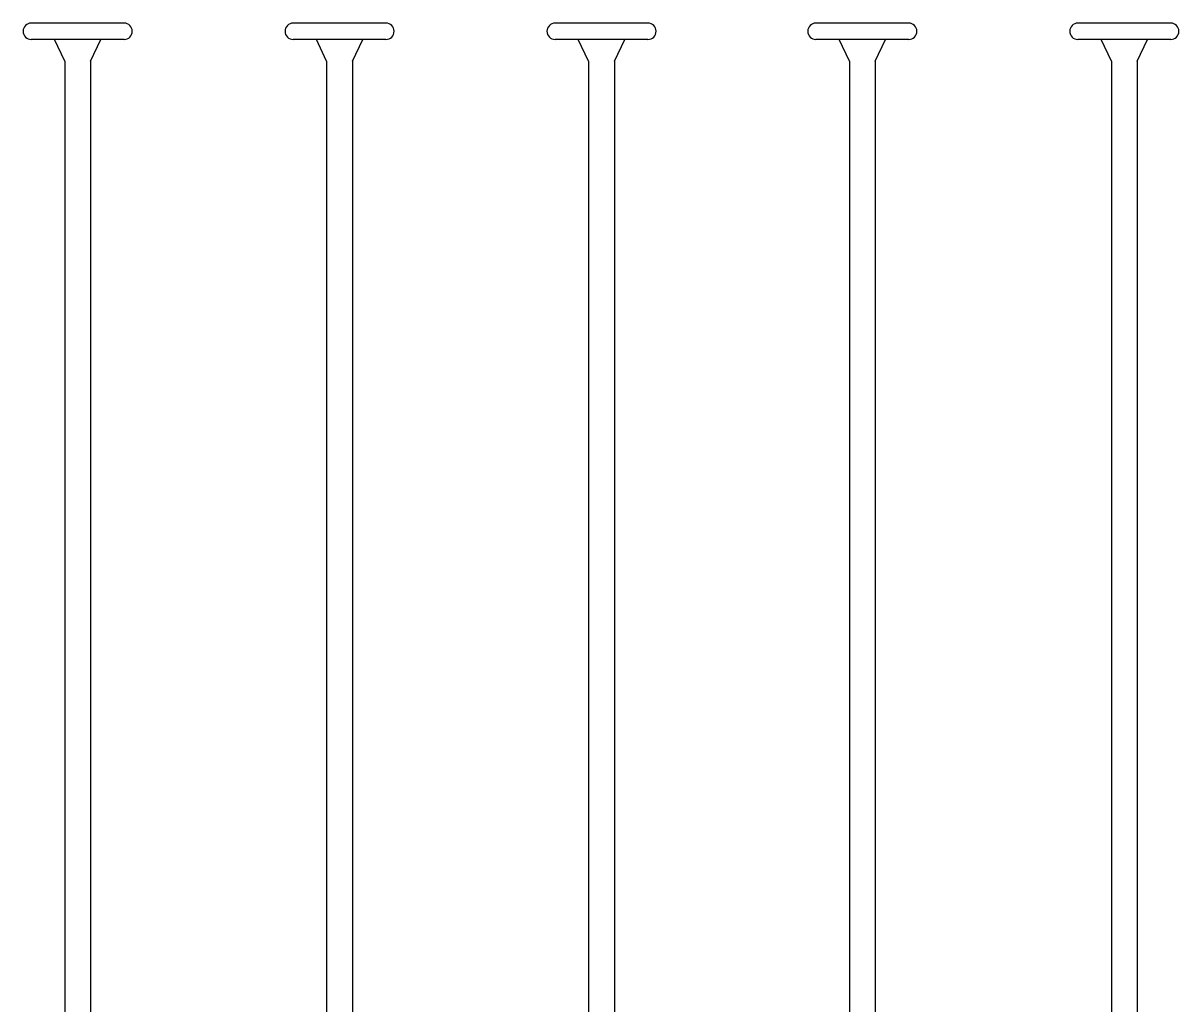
# Model space of a CAD drawing. Header units: inches. Extents: x -2661 to 42767, y -1222 to 9099.
# Drawn here: x 1277.65 to 1284.27, y 1306.91 to 1312.53 of the extents above; entities that cross this region are included whole.
import ezdxf

# ---------------------------------------------------------------- set-up
doc = ezdxf.new("R2010")
doc.units = ezdxf.units.IN
doc.header["$LTSCALE"] = 12
doc.header["$MEASUREMENT"] = 0
doc.layers.add('S-SIMPSON', color=2, linetype='CONTINUOUS')

# ---------------------------------------------------------------- blocks, each defined once
blk = doc.blocks.new('HLGM912')
at = {"layer": 'S-SIMPSON'}
for p, q in [((0.2656, 0.0937), (-0.2656, 0.0937)), ((0.2656, 0), (-0.2656, 0)), ((-0.0741, -0.125), (-0.1331, 0)), ((0.0741, -0.125), (0.1331, 0)), ((-0.0741, -0.125), (-0.0741, -7.4981)), ((0.0741, -0.125), (0.0741, -7.5332))]:
    blk.add_line(p, q, dxfattribs=at)
for centre, start, end in [((-0.2656, 0.0469), 90, 270), ((0.2656, 0.0469), 270, 90)]:
    blk.add_arc(centre, 0.0469, start, end, dxfattribs=at)
blk = doc.blocks.new('HLGM10')
at = {"layer": 'S-SIMPSON'}
for p, q in [((0.265, 0.0937), (-0.2662, 0.0937)), ((0.265, 0), (-0.2662, 0)), ((-0.0747, -0.125), (-0.1337, 0)), ((0.0735, -0.125), (0.1325, 0)), ((-0.0747, -0.125), (-0.0747, -7.9981)), ((0.0735, -0.125), (0.0735, -8.0332))]:
    blk.add_line(p, q, dxfattribs=at)
for centre, start, end in [((-0.2662, 0.0469), 90, 270), ((0.265, 0.0469), 270, 90)]:
    blk.add_arc(centre, 0.0469, start, end, dxfattribs=at)
blk = doc.blocks.new('HLGM011')
at = {"layer": 'S-SIMPSON'}
for p, q in [((0.265, 0.0937), (-0.2662, 0.0937)), ((0.265, 0), (-0.2662, 0)), ((-0.0747, -0.125), (-0.1337, 0)), ((0.0735, -0.125), (0.1325, 0)), ((-0.0747, -0.125), (-0.0747, -8.9981)), ((0.0735, -0.125), (0.0735, -9.0332))]:
    blk.add_line(p, q, dxfattribs=at)
for centre, start, end in [((-0.2662, 0.0469), 90, 270), ((0.265, 0.0469), 270, 90)]:
    blk.add_arc(centre, 0.0469, start, end, dxfattribs=at)
blk = doc.blocks.new('HLGM012')
at = {"layer": 'S-SIMPSON'}
for p, q in [((0.2579, 0.0937), (-0.2734, 0.0937)), ((0.2579, 0), (-0.2734, 0)), ((-0.0819, -0.125), (-0.1408, 0)), ((0.0664, -0.125), (0.1254, 0)), ((-0.0819, -0.125), (-0.0819, -9.9981)), ((0.0664, -0.125), (0.0664, -10.0332))]:
    blk.add_line(p, q, dxfattribs=at)
for centre, start, end in [((-0.2734, 0.0469), 90, 270), ((0.2579, 0.0469), 270, 90)]:
    blk.add_arc(centre, 0.0469, start, end, dxfattribs=at)
blk = doc.blocks.new('HLGM013')
at = {"layer": 'S-SIMPSON'}
for p, q in [((0.2579, 0.0937), (-0.2734, 0.0937)), ((0.2579, 0), (-0.2734, 0)), ((-0.0819, -0.125), (-0.1408, 0)), ((0.0664, -0.125), (0.1254, 0)), ((-0.0819, -0.125), (-0.0819, -10.9981)), ((0.0664, -0.125), (0.0664, -11.0332))]:
    blk.add_line(p, q, dxfattribs=at)
for centre, start, end in [((-0.2734, 0.0469), 90, 270), ((0.2579, 0.0469), 270, 90)]:
    blk.add_arc(centre, 0.0469, start, end, dxfattribs=at)

msp = doc.modelspace()

# ---------------------------------------------------------------- block references
at = {"layer": 'S-SIMPSON'}
for name, p in [('HLGM912', (1277.96478, 1312.43746)), ('HLGM10', (1279.46478, 1312.43746)), ('HLGM011', (1280.96478, 1312.43746)), ('HLGM012', (1282.46478, 1312.43746)), ('HLGM013', (1283.96478, 1312.43746))]:
    msp.add_blockref(name, p, dxfattribs=at)

doc.saveas('drawing.dxf')
